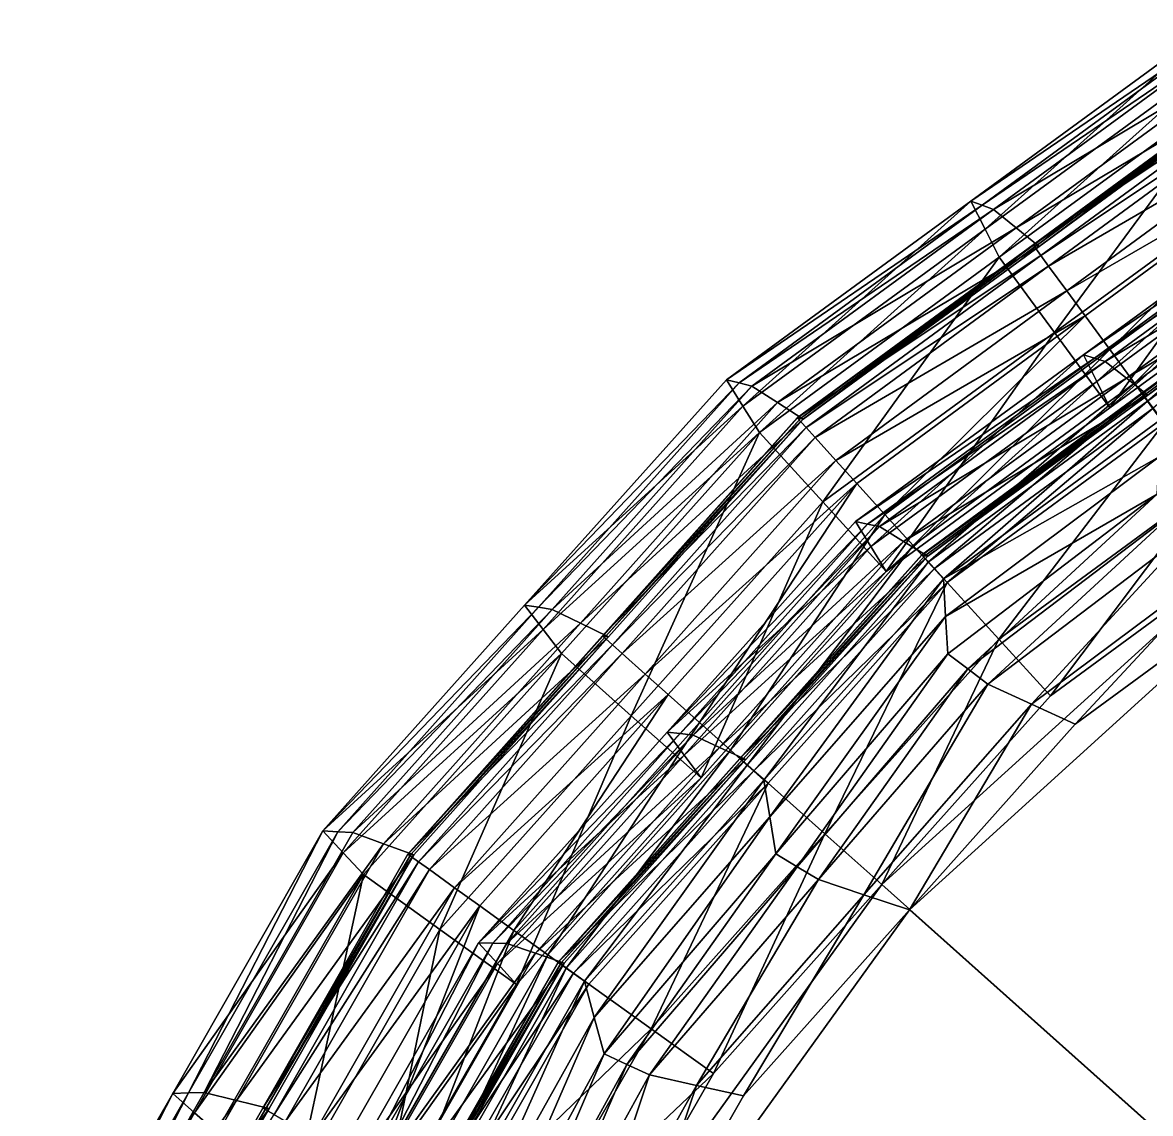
# Model space of a CAD drawing. Extents: x -0.89 to 1.27, y -1.13 to 1.5.
# Drawn here: x -0.8006 to -0.3799, y 0.4654 to 0.8721 of the extents above; entities that cross this region are included whole.
import ezdxf

# ---------------------------------------------------------------- set-up
doc = ezdxf.new("R2010")
doc.units = 0
doc.layers.add('NoName2', color=15, linetype='CONTINUOUS')

msp = doc.modelspace()

# ---------------------------------------------------------------- linework, layer by layer
at = {"layer": 'NoName2', "color": 0}
for points in [[(-0.446867, 0.805509, 3.486696), (-0.355677, 0.872085, 3.48674), (-0.441565, 0.795053, 3.514035)], [(-0.351931, 0.870205, 3.458741), (-0.355677, 0.872085, 3.48674), (-0.446867, 0.805509, 3.486696)], [(-0.355677, 0.872085, 3.48674), (-0.351234, 0.860978, 3.514082), (-0.441565, 0.795053, 3.514035)], [(-0.442622, 0.803969, 3.458699), (-0.351931, 0.870205, 3.458741), (-0.446867, 0.805509, 3.486696)], [(-0.348185, 0.868326, 3.430742), (-0.351931, 0.870205, 3.458741), (-0.442622, 0.803969, 3.458699)], [(-0.438376, 0.802429, 3.430703), (-0.348185, 0.868326, 3.430742), (-0.442622, 0.803969, 3.458699)], [(-0.340817, 0.860623, 3.402448), (-0.348185, 0.868326, 3.430742), (-0.438376, 0.802429, 3.430703)], [(-0.441565, 0.795053, 3.514035), (-0.351234, 0.860978, 3.514082), (-0.436262, 0.784597, 3.541375)], [(-0.429899, 0.795509, 3.402412), (-0.340817, 0.860623, 3.402448), (-0.438376, 0.802429, 3.430703)], [(-0.351234, 0.860978, 3.514082), (-0.346792, 0.849871, 3.541424), (-0.436262, 0.784597, 3.541375)], [(-0.333449, 0.85292, 3.374154), (-0.340817, 0.860623, 3.402448), (-0.429899, 0.795509, 3.402412)], [(-0.346792, 0.849871, 3.541424), (-0.415616, 0.756507, 3.541388), (-0.436262, 0.784597, 3.541375)], [(-0.421422, 0.788589, 3.374122), (-0.333449, 0.85292, 3.374154), (-0.429899, 0.795509, 3.402412)], [(-0.42367, 0.789221, 0.192387), (-0.335725, 0.85369, 0.192388), (-0.423668, 0.789217, 0.225028)], [(-0.33324, 0.849428, 0.159748), (-0.335725, 0.85369, 0.192388), (-0.42367, 0.789221, 0.192387)], [(-0.335725, 0.85369, 0.192388), (-0.335723, 0.853686, 0.225029), (-0.423668, 0.789217, 0.225028)], [(-0.423668, 0.789217, 0.225028), (-0.335723, 0.853686, 0.225029), (-0.423665, 0.789213, 0.257669)], [(-0.335721, 0.853682, 0.25767), (-0.335722, 0.853668, 1.554613), (-0.423666, 0.789199, 1.554612)], [(-0.423665, 0.789213, 0.257669), (-0.335721, 0.853682, 0.25767), (-0.423666, 0.789199, 1.554612)], [(-0.423666, 0.789199, 1.554612), (-0.335722, 0.853668, 1.554613), (-0.423534, 0.789099, 2.851522)], [(-0.335723, 0.853686, 0.225029), (-0.335721, 0.853682, 0.25767), (-0.423665, 0.789213, 0.257669)], [(-0.335722, 0.853668, 1.554613), (-0.335531, 0.853529, 2.851507), (-0.423534, 0.789099, 2.851522)], [(-0.423534, 0.789099, 2.851522), (-0.335531, 0.853529, 2.851507), (-0.422473, 0.788841, 3.11282)], [(-0.335531, 0.853529, 2.851507), (-0.334484, 0.85322, 3.112828), (-0.422473, 0.788841, 3.11282)], [(-0.422473, 0.788841, 3.11282), (-0.334484, 0.85322, 3.112828), (-0.421422, 0.788589, 3.374122)], [(-0.334484, 0.85322, 3.112828), (-0.333449, 0.85292, 3.374154), (-0.421422, 0.788589, 3.374122)], [(-0.329111, 0.819624, 3.541437), (-0.415616, 0.756507, 3.541388), (-0.346792, 0.849871, 3.541424)], [(-0.420769, 0.785263, 0.159747), (-0.33324, 0.849428, 0.159748), (-0.42367, 0.789221, 0.192387)], [(-0.330755, 0.845165, 0.127107), (-0.33324, 0.849428, 0.159748), (-0.420769, 0.785263, 0.159747)], [(-0.417867, 0.781305, 0.127106), (-0.330755, 0.845165, 0.127107), (-0.420769, 0.785263, 0.159747)], [(-0.324919, 0.835156, 0.094467), (-0.330755, 0.845165, 0.127107), (-0.417867, 0.781305, 0.127106)], [(-0.411055, 0.772013, 0.094466), (-0.324919, 0.835156, 0.094467), (-0.417867, 0.781305, 0.127106)], [(-0.319083, 0.825148, 0.061826), (-0.324919, 0.835156, 0.094467), (-0.411055, 0.772013, 0.094466)], [(-0.404243, 0.76272, 0.061826), (-0.319083, 0.825148, 0.061826), (-0.411055, 0.772013, 0.094466)], [(-0.319083, 0.825148, 0.061826), (-0.404243, 0.76272, 0.061826), (-0.395042, 0.75017, 0.045865)], [(-0.311202, 0.811631, 0.045866), (-0.319083, 0.825148, 0.061826), (-0.395042, 0.75017, 0.045865)], [(-0.329111, 0.819624, 3.541437), (-0.394972, 0.728418, 3.541401), (-0.415616, 0.756507, 3.541388)], [(-0.311431, 0.789378, 3.54145), (-0.394972, 0.728418, 3.541401), (-0.329111, 0.819624, 3.541437)], [(-0.316085, 0.808818, 3.458774), (-0.404781, 0.748205, 3.486727), (-0.319634, 0.810382, 3.486771)], [(-0.404781, 0.748205, 3.486727), (-0.399876, 0.738311, 3.514064), (-0.319634, 0.810382, 3.486771)], [(-0.400766, 0.746958, 3.458733), (-0.404781, 0.748205, 3.486727), (-0.316085, 0.808818, 3.458774)], [(-0.312537, 0.807254, 3.430778), (-0.400766, 0.746958, 3.458733), (-0.316085, 0.808818, 3.458774)], [(-0.319634, 0.810382, 3.486771), (-0.399876, 0.738311, 3.514064), (-0.315533, 0.79988, 3.51411)], [(-0.311202, 0.811631, 0.045866), (-0.395042, 0.75017, 0.045865), (-0.385842, 0.73762, 0.029905)], [(-0.303321, 0.798114, 0.029906), (-0.311202, 0.811631, 0.045866), (-0.385842, 0.73762, 0.029905)], [(-0.442622, 0.803969, 3.458699), (-0.446867, 0.805509, 3.486696), (-0.538041, 0.738922, 3.486648)], [(-0.538041, 0.738922, 3.486648), (-0.446867, 0.805509, 3.486696), (-0.531879, 0.729117, 3.513985)], [(-0.533297, 0.737722, 3.458654), (-0.442622, 0.803969, 3.458699), (-0.538041, 0.738922, 3.486648)], [(-0.438376, 0.802429, 3.430703), (-0.442622, 0.803969, 3.458699), (-0.533297, 0.737722, 3.458654)], [(-0.446867, 0.805509, 3.486696), (-0.441565, 0.795053, 3.514035), (-0.531879, 0.729117, 3.513985)], [(-0.396751, 0.745712, 3.430739), (-0.400766, 0.746958, 3.458733), (-0.312537, 0.807254, 3.430778)], [(-0.305608, 0.800279, 3.402485), (-0.396751, 0.745712, 3.430739), (-0.312537, 0.807254, 3.430778)], [(-0.528553, 0.736522, 3.43066), (-0.438376, 0.802429, 3.430703), (-0.533297, 0.737722, 3.458654)], [(-0.429899, 0.795509, 3.402412), (-0.438376, 0.802429, 3.430703), (-0.528553, 0.736522, 3.43066)], [(-0.399876, 0.738311, 3.514064), (-0.394972, 0.728418, 3.541401), (-0.315533, 0.79988, 3.51411)], [(-0.388786, 0.739469, 3.402451), (-0.396751, 0.745712, 3.430739), (-0.305608, 0.800279, 3.402485)], [(-0.315533, 0.79988, 3.51411), (-0.394972, 0.728418, 3.541401), (-0.311431, 0.789378, 3.54145)], [(-0.29868, 0.793306, 3.374193), (-0.388786, 0.739469, 3.402451), (-0.305608, 0.800279, 3.402485)], [(-0.518967, 0.730387, 3.402374), (-0.429899, 0.795509, 3.402412), (-0.528553, 0.736522, 3.43066)], [(-0.421422, 0.788589, 3.374122), (-0.429899, 0.795509, 3.402412), (-0.518967, 0.730387, 3.402374)], [(-0.303321, 0.798114, 0.029906), (-0.385842, 0.73762, 0.029905), (-0.380906, 0.730886, 0.029906)], [(-0.299093, 0.790861, 0.029906), (-0.303321, 0.798114, 0.029906), (-0.380906, 0.730886, 0.029906)], [(-0.531879, 0.729117, 3.513985), (-0.441565, 0.795053, 3.514035), (-0.525718, 0.719313, 3.541321)], [(-0.441565, 0.795053, 3.514035), (-0.436262, 0.784597, 3.541375), (-0.525718, 0.719313, 3.541321)], [(-0.380822, 0.733227, 3.374161), (-0.388786, 0.739469, 3.402451), (-0.29868, 0.793306, 3.374193)], [(-0.383079, 0.733774, 0.259482), (-0.38308, 0.733763, 1.554105), (-0.300955, 0.793966, 1.554106)], [(-0.300955, 0.793966, 1.554106), (-0.38308, 0.733763, 1.554105), (-0.30078, 0.793841, 2.848684)], [(-0.38308, 0.733763, 1.554105), (-0.382954, 0.733671, 2.848696), (-0.30078, 0.793841, 2.848684)], [(-0.300954, 0.793977, 0.259483), (-0.383079, 0.733774, 0.259482), (-0.300955, 0.793966, 1.554106)], [(-0.383078, 0.733838, 0.226729), (-0.383079, 0.733774, 0.259482), (-0.300954, 0.793977, 0.259483)], [(-0.300953, 0.794041, 0.22673), (-0.383078, 0.733838, 0.226729), (-0.300954, 0.793977, 0.259483)], [(-0.383076, 0.733903, 0.193975), (-0.383078, 0.733838, 0.226729), (-0.300953, 0.794041, 0.22673)], [(-0.300952, 0.794106, 0.193976), (-0.383076, 0.733903, 0.193975), (-0.300953, 0.794041, 0.22673)], [(-0.378913, 0.72829, 0.161222), (-0.383076, 0.733903, 0.193975), (-0.300952, 0.794106, 0.193976)], [(-0.30078, 0.793841, 2.848684), (-0.382954, 0.733671, 2.848696), (-0.299724, 0.793569, 3.111436)], [(-0.382954, 0.733671, 2.848696), (-0.381884, 0.733446, 3.111427), (-0.299724, 0.793569, 3.111436)], [(-0.381884, 0.733446, 3.111427), (-0.380822, 0.733227, 3.374161), (-0.299724, 0.793569, 3.111436)], [(-0.299724, 0.793569, 3.111436), (-0.380822, 0.733227, 3.374161), (-0.29868, 0.793306, 3.374193)], [(-0.509382, 0.724251, 3.374088), (-0.421422, 0.788589, 3.374122), (-0.518967, 0.730387, 3.402374)], [(-0.420769, 0.785263, 0.159747), (-0.42367, 0.789221, 0.192387), (-0.511615, 0.724751, 0.192387)], [(-0.511615, 0.724751, 0.192387), (-0.42367, 0.789221, 0.192387), (-0.511612, 0.724748, 0.225027)], [(-0.42367, 0.789221, 0.192387), (-0.423668, 0.789217, 0.225028), (-0.511612, 0.724748, 0.225027)], [(-0.511612, 0.724748, 0.225027), (-0.423668, 0.789217, 0.225028), (-0.51161, 0.724744, 0.257668)], [(-0.423668, 0.789217, 0.225028), (-0.423665, 0.789213, 0.257669), (-0.51161, 0.724744, 0.257668)], [(-0.423665, 0.789213, 0.257669), (-0.423666, 0.789199, 1.554612), (-0.51161, 0.72473, 1.554611)], [(-0.51161, 0.724744, 0.257668), (-0.423665, 0.789213, 0.257669), (-0.51161, 0.72473, 1.554611)], [(-0.51161, 0.72473, 1.554611), (-0.423666, 0.789199, 1.554612), (-0.51153, 0.724663, 2.851534)], [(-0.423666, 0.789199, 1.554612), (-0.423534, 0.789099, 2.851522), (-0.51153, 0.724663, 2.851534)], [(-0.51153, 0.724663, 2.851534), (-0.423534, 0.789099, 2.851522), (-0.510453, 0.724455, 3.11281)], [(-0.423534, 0.789099, 2.851522), (-0.422473, 0.788841, 3.11282), (-0.510453, 0.724455, 3.11281)], [(-0.510453, 0.724455, 3.11281), (-0.422473, 0.788841, 3.11282), (-0.509382, 0.724251, 3.374088)], [(-0.422473, 0.788841, 3.11282), (-0.421422, 0.788589, 3.374122), (-0.509382, 0.724251, 3.374088)], [(-0.299093, 0.790861, 0.029906), (-0.380906, 0.730886, 0.029906), (-0.37597, 0.724152, 0.029906)], [(-0.436262, 0.784597, 3.541375), (-0.502109, 0.693381, 3.541336), (-0.525718, 0.719313, 3.541321)], [(-0.508298, 0.721098, 0.159746), (-0.420769, 0.785263, 0.159747), (-0.511615, 0.724751, 0.192387)], [(-0.417867, 0.781305, 0.127106), (-0.420769, 0.785263, 0.159747), (-0.508298, 0.721098, 0.159746)], [(-0.415616, 0.756507, 3.541388), (-0.502109, 0.693381, 3.541336), (-0.436262, 0.784597, 3.541375)], [(-0.50498, 0.717445, 0.127106), (-0.417867, 0.781305, 0.127106), (-0.508298, 0.721098, 0.159746)], [(-0.411055, 0.772013, 0.094466), (-0.417867, 0.781305, 0.127106), (-0.50498, 0.717445, 0.127106)], [(-0.497191, 0.708869, 0.094465), (-0.411055, 0.772013, 0.094466), (-0.50498, 0.717445, 0.127106)], [(-0.404243, 0.76272, 0.061826), (-0.411055, 0.772013, 0.094466), (-0.497191, 0.708869, 0.094465)], [(-0.489402, 0.700292, 0.061825), (-0.404243, 0.76272, 0.061826), (-0.497191, 0.708869, 0.094465)], [(-0.404243, 0.76272, 0.061826), (-0.489402, 0.700292, 0.061825), (-0.478883, 0.688709, 0.045865)], [(-0.395042, 0.75017, 0.045865), (-0.404243, 0.76272, 0.061826), (-0.478883, 0.688709, 0.045865)], [(-0.415616, 0.756507, 3.541388), (-0.478503, 0.66745, 3.54135), (-0.502109, 0.693381, 3.541336)], [(-0.394972, 0.728418, 3.541401), (-0.478503, 0.66745, 3.54135), (-0.415616, 0.756507, 3.541388)], [(-0.395042, 0.75017, 0.045865), (-0.478883, 0.688709, 0.045865), (-0.468364, 0.677126, 0.029905)], [(-0.385842, 0.73762, 0.029905), (-0.395042, 0.75017, 0.045865), (-0.468364, 0.677126, 0.029905)], [(-0.489917, 0.686021, 3.486681), (-0.48421, 0.676736, 3.514015), (-0.404781, 0.748205, 3.486727)], [(-0.400766, 0.746958, 3.458733), (-0.489917, 0.686021, 3.486681), (-0.404781, 0.748205, 3.486727)], [(-0.485436, 0.685092, 3.458689), (-0.489917, 0.686021, 3.486681), (-0.400766, 0.746958, 3.458733)], [(-0.396751, 0.745712, 3.430739), (-0.485436, 0.685092, 3.458689), (-0.400766, 0.746958, 3.458733)], [(-0.480955, 0.684162, 3.430698), (-0.485436, 0.685092, 3.458689), (-0.396751, 0.745712, 3.430739)], [(-0.404781, 0.748205, 3.486727), (-0.48421, 0.676736, 3.514015), (-0.399876, 0.738311, 3.514064)], [(-0.388786, 0.739469, 3.402451), (-0.480955, 0.684162, 3.430698), (-0.396751, 0.745712, 3.430739)], [(-0.613298, 0.654849, 3.486605), (-0.538041, 0.738922, 3.486648), (-0.531879, 0.729117, 3.513985)], [(-0.613298, 0.654849, 3.486605), (-0.533297, 0.737722, 3.458654), (-0.538041, 0.738922, 3.486648)], [(-0.608142, 0.654078, 3.458615), (-0.533297, 0.737722, 3.458654), (-0.613298, 0.654849, 3.486605)], [(-0.608142, 0.654078, 3.458615), (-0.528553, 0.736522, 3.43066), (-0.533297, 0.737722, 3.458654)], [(-0.602987, 0.653308, 3.430625), (-0.528553, 0.736522, 3.43066), (-0.608142, 0.654078, 3.458615)], [(-0.602987, 0.653308, 3.430625), (-0.518967, 0.730387, 3.402374), (-0.528553, 0.736522, 3.43066)], [(-0.48421, 0.676736, 3.514015), (-0.478503, 0.66745, 3.54135), (-0.399876, 0.738311, 3.514064)], [(-0.471955, 0.678652, 3.402412), (-0.480955, 0.684162, 3.430698), (-0.388786, 0.739469, 3.402451)], [(-0.399876, 0.738311, 3.514064), (-0.478503, 0.66745, 3.54135), (-0.394972, 0.728418, 3.541401)], [(-0.380822, 0.733227, 3.374161), (-0.471955, 0.678652, 3.402412), (-0.388786, 0.739469, 3.402451)], [(-0.385842, 0.73762, 0.029905), (-0.468364, 0.677126, 0.029905), (-0.46272, 0.670911, 0.029905)], [(-0.380906, 0.730886, 0.029906), (-0.385842, 0.73762, 0.029905), (-0.46272, 0.670911, 0.029905)], [(-0.462956, 0.673143, 3.374127), (-0.471955, 0.678652, 3.402412), (-0.380822, 0.733227, 3.374161)], [(-0.383079, 0.733774, 0.259482), (-0.465204, 0.673571, 0.259482), (-0.38308, 0.733763, 1.554105)], [(-0.465203, 0.673635, 0.226728), (-0.465204, 0.673571, 0.259482), (-0.383079, 0.733774, 0.259482)], [(-0.465204, 0.673571, 0.259482), (-0.465204, 0.67356, 1.554104), (-0.38308, 0.733763, 1.554105)], [(-0.38308, 0.733763, 1.554105), (-0.465204, 0.67356, 1.554104), (-0.382954, 0.733671, 2.848696)], [(-0.465204, 0.67356, 1.554104), (-0.465124, 0.673496, 2.848706), (-0.382954, 0.733671, 2.848696)], [(-0.465201, 0.6737, 0.193975), (-0.465203, 0.673635, 0.226728), (-0.383078, 0.733838, 0.226729)], [(-0.383078, 0.733838, 0.226729), (-0.465203, 0.673635, 0.226728), (-0.383079, 0.733774, 0.259482)], [(-0.383076, 0.733903, 0.193975), (-0.465201, 0.6737, 0.193975), (-0.383078, 0.733838, 0.226729)], [(-0.460441, 0.668524, 0.161221), (-0.465201, 0.6737, 0.193975), (-0.383076, 0.733903, 0.193975)], [(-0.382954, 0.733671, 2.848696), (-0.465124, 0.673496, 2.848706), (-0.381884, 0.733446, 3.111427)], [(-0.465124, 0.673496, 2.848706), (-0.464037, 0.673317, 3.111416), (-0.381884, 0.733446, 3.111427)], [(-0.464037, 0.673317, 3.111416), (-0.462956, 0.673143, 3.374127), (-0.381884, 0.733446, 3.111427)], [(-0.381884, 0.733446, 3.111427), (-0.462956, 0.673143, 3.374127), (-0.380822, 0.733227, 3.374161)], [(-0.378913, 0.72829, 0.161222), (-0.460441, 0.668524, 0.161221), (-0.383076, 0.733903, 0.193975)], [(-0.606427, 0.645867, 3.513939), (-0.613298, 0.654849, 3.486605), (-0.531879, 0.729117, 3.513985)], [(-0.606427, 0.645867, 3.513939), (-0.531879, 0.729117, 3.513985), (-0.525718, 0.719313, 3.541321)], [(-0.592488, 0.648164, 3.402344), (-0.518967, 0.730387, 3.402374), (-0.602987, 0.653308, 3.430625)], [(-0.592488, 0.648164, 3.402344), (-0.509382, 0.724251, 3.374088), (-0.518967, 0.730387, 3.402374)], [(-0.380906, 0.730886, 0.029906), (-0.46272, 0.670911, 0.029905), (-0.457075, 0.664696, 0.029905)], [(-0.455682, 0.663349, 0.128468), (-0.460441, 0.668524, 0.161221), (-0.378913, 0.72829, 0.161222)], [(-0.37597, 0.724152, 0.029906), (-0.380906, 0.730886, 0.029906), (-0.457075, 0.664696, 0.029905)], [(-0.37475, 0.722677, 0.128468), (-0.455682, 0.663349, 0.128468), (-0.378913, 0.72829, 0.161222)], [(-0.581989, 0.643021, 3.374062), (-0.509382, 0.724251, 3.374088), (-0.592488, 0.648164, 3.402344)], [(-0.584234, 0.643405, 0.192386), (-0.511615, 0.724751, 0.192387), (-0.511612, 0.724748, 0.225027)], [(-0.584234, 0.643405, 0.192386), (-0.508298, 0.721098, 0.159746), (-0.511615, 0.724751, 0.192387)], [(-0.584231, 0.643402, 0.225027), (-0.584234, 0.643405, 0.192386), (-0.511612, 0.724748, 0.225027)], [(-0.584231, 0.643402, 0.225027), (-0.511612, 0.724748, 0.225027), (-0.51161, 0.724744, 0.257668)], [(-0.584228, 0.643399, 0.257667), (-0.584231, 0.643402, 0.225027), (-0.51161, 0.724744, 0.257668)], [(-0.584228, 0.643399, 0.257667), (-0.51161, 0.724744, 0.257668), (-0.51161, 0.72473, 1.554611)], [(-0.584228, 0.643385, 1.55461), (-0.584228, 0.643399, 0.257667), (-0.51161, 0.72473, 1.554611)], [(-0.584228, 0.643385, 1.55461), (-0.51161, 0.72473, 1.554611), (-0.51153, 0.724663, 2.851534)], [(-0.584185, 0.643342, 2.851543), (-0.584228, 0.643385, 1.55461), (-0.51153, 0.724663, 2.851534)], [(-0.584185, 0.643342, 2.851543), (-0.51153, 0.724663, 2.851534), (-0.510453, 0.724455, 3.11281)], [(-0.583086, 0.643181, 3.112802), (-0.584185, 0.643342, 2.851543), (-0.510453, 0.724455, 3.11281)], [(-0.583086, 0.643181, 3.112802), (-0.510453, 0.724455, 3.11281), (-0.509382, 0.724251, 3.374088)], [(-0.581989, 0.643021, 3.374062), (-0.583086, 0.643181, 3.112802), (-0.509382, 0.724251, 3.374088)], [(-0.37597, 0.724152, 0.029906), (-0.457075, 0.664696, 0.029905), (-0.37664, 0.71023, 0.029148)], [(-0.580573, 0.640137, 0.159746), (-0.508298, 0.721098, 0.159746), (-0.584234, 0.643405, 0.192386)], [(-0.580573, 0.640137, 0.159746), (-0.50498, 0.717445, 0.127106), (-0.508298, 0.721098, 0.159746)], [(-0.37475, 0.722677, 0.128468), (-0.436445, 0.642234, 0.095715), (-0.455682, 0.663349, 0.128468)], [(-0.357926, 0.699794, 0.095715), (-0.436445, 0.642234, 0.095715), (-0.37475, 0.722677, 0.128468)], [(-0.599557, 0.636886, 3.541273), (-0.606427, 0.645867, 3.513939), (-0.525718, 0.719313, 3.541321)], [(-0.525718, 0.719313, 3.541321), (-0.573506, 0.613682, 3.541288), (-0.599557, 0.636886, 3.541273)], [(-0.576912, 0.636869, 0.127105), (-0.50498, 0.717445, 0.127106), (-0.580573, 0.640137, 0.159746)], [(-0.576912, 0.636869, 0.127105), (-0.497191, 0.708869, 0.094465), (-0.50498, 0.717445, 0.127106)], [(-0.502109, 0.693381, 3.541336), (-0.573506, 0.613682, 3.541288), (-0.525718, 0.719313, 3.541321)], [(-0.568316, 0.629195, 0.094465), (-0.497191, 0.708869, 0.094465), (-0.576912, 0.636869, 0.127105)], [(-0.568316, 0.629195, 0.094465), (-0.489402, 0.700292, 0.061825), (-0.497191, 0.708869, 0.094465)], [(-0.37664, 0.71023, 0.029148), (-0.457075, 0.664696, 0.029905), (-0.456279, 0.6507, 0.029661)], [(-0.37664, 0.71023, 0.029148), (-0.456279, 0.6507, 0.029661), (-0.377311, 0.696307, 0.028391)], [(-0.559721, 0.621522, 0.061824), (-0.489402, 0.700292, 0.061825), (-0.568316, 0.629195, 0.094465)], [(-0.489402, 0.700292, 0.061825), (-0.559721, 0.621522, 0.061824), (-0.548113, 0.61116, 0.045864)], [(-0.478883, 0.688709, 0.045865), (-0.489402, 0.700292, 0.061825), (-0.548113, 0.61116, 0.045864)], [(-0.357926, 0.699794, 0.095715), (-0.417209, 0.621118, 0.062962), (-0.436445, 0.642234, 0.095715)], [(-0.341101, 0.67691, 0.062962), (-0.417209, 0.621118, 0.062962), (-0.357926, 0.699794, 0.095715)], [(-0.377311, 0.696307, 0.028391), (-0.456279, 0.6507, 0.029661), (-0.455483, 0.636704, 0.029418)], [(-0.377311, 0.696307, 0.028391), (-0.455483, 0.636704, 0.029418), (-0.448034, 0.631093, 0.025661)], [(-0.370524, 0.68998, 0.024729), (-0.377311, 0.696307, 0.028391), (-0.448034, 0.631093, 0.025661)], [(-0.502109, 0.693381, 3.541336), (-0.547457, 0.590477, 3.541305), (-0.573506, 0.613682, 3.541288)], [(-0.478503, 0.66745, 3.54135), (-0.547457, 0.590477, 3.541305), (-0.502109, 0.693381, 3.541336)], [(-0.560195, 0.607512, 3.486641), (-0.489917, 0.686021, 3.486681), (-0.485436, 0.685092, 3.458689)], [(-0.560195, 0.607512, 3.486641), (-0.48421, 0.676736, 3.514015), (-0.489917, 0.686021, 3.486681)], [(-0.478883, 0.688709, 0.045865), (-0.548113, 0.61116, 0.045864), (-0.536504, 0.600797, 0.029904)], [(-0.468364, 0.677126, 0.029905), (-0.478883, 0.688709, 0.045865), (-0.536504, 0.600797, 0.029904)], [(-0.370524, 0.68998, 0.024729), (-0.448034, 0.631093, 0.025661), (-0.440584, 0.625482, 0.021904)], [(-0.363738, 0.683654, 0.021067), (-0.370524, 0.68998, 0.024729), (-0.440584, 0.625482, 0.021904)], [(-0.555331, 0.606983, 3.458653), (-0.560195, 0.607512, 3.486641), (-0.485436, 0.685092, 3.458689)], [(-0.555331, 0.606983, 3.458653), (-0.485436, 0.685092, 3.458689), (-0.480955, 0.684162, 3.430698)], [(-0.550466, 0.606455, 3.430665), (-0.555331, 0.606983, 3.458653), (-0.480955, 0.684162, 3.430698)], [(-0.550466, 0.606455, 3.430665), (-0.480955, 0.684162, 3.430698), (-0.471955, 0.678652, 3.402412)], [(-0.363738, 0.683654, 0.021067), (-0.440584, 0.625482, 0.021904), (-0.424252, 0.618021, 0.011436)], [(-0.348359, 0.674576, 0.011018), (-0.363738, 0.683654, 0.021067), (-0.424252, 0.618021, 0.011436)], [(-0.540613, 0.601871, 3.402384), (-0.550466, 0.606455, 3.430665), (-0.471955, 0.678652, 3.402412)], [(-0.540613, 0.601871, 3.402384), (-0.471955, 0.678652, 3.402412), (-0.462956, 0.673143, 3.374127)], [(-0.553826, 0.598994, 3.513973), (-0.48421, 0.676736, 3.514015), (-0.560195, 0.607512, 3.486641)], [(-0.553826, 0.598994, 3.513973), (-0.478503, 0.66745, 3.54135), (-0.48421, 0.676736, 3.514015)], [(-0.468364, 0.677126, 0.029905), (-0.536504, 0.600797, 0.029904), (-0.530276, 0.595236, 0.029904)], [(-0.533017, 0.597608, 0.259481), (-0.465204, 0.67356, 1.554104), (-0.465204, 0.673571, 0.259482)], [(-0.533017, 0.597608, 0.259481), (-0.465204, 0.673571, 0.259482), (-0.533016, 0.597673, 0.226728)], [(-0.533017, 0.597597, 1.554103), (-0.465204, 0.67356, 1.554104), (-0.533017, 0.597608, 0.259481)], [(-0.533017, 0.597597, 1.554103), (-0.465124, 0.673496, 2.848706), (-0.465204, 0.67356, 1.554104)], [(-0.532971, 0.597557, 2.848715), (-0.465124, 0.673496, 2.848706), (-0.533017, 0.597597, 1.554103)], [(-0.533016, 0.597673, 0.226728), (-0.465204, 0.673571, 0.259482), (-0.465203, 0.673635, 0.226728)], [(-0.533016, 0.597673, 0.226728), (-0.465203, 0.673635, 0.226728), (-0.533014, 0.597737, 0.193974)], [(-0.533014, 0.597737, 0.193974), (-0.465203, 0.673635, 0.226728), (-0.465201, 0.6737, 0.193975)], [(-0.533014, 0.597737, 0.193974), (-0.465201, 0.6737, 0.193975), (-0.460441, 0.668524, 0.161221)], [(-0.532971, 0.597557, 2.848715), (-0.464037, 0.673317, 3.111416), (-0.465124, 0.673496, 2.848706)], [(-0.531864, 0.597421, 3.111408), (-0.464037, 0.673317, 3.111416), (-0.532971, 0.597557, 2.848715)], [(-0.531864, 0.597421, 3.111408), (-0.462956, 0.673143, 3.374127), (-0.464037, 0.673317, 3.111416)], [(-0.46272, 0.670911, 0.029905), (-0.468364, 0.677126, 0.029905), (-0.530276, 0.595236, 0.029904)], [(-0.341101, 0.67691, 0.062962), (-0.480053, 0.550722, 0.062961), (-0.417209, 0.621118, 0.062962)], [(0.189727, -0.047198, 0.062977), (-0.480053, 0.550722, 0.062961), (-0.341101, 0.67691, 0.062962)], [(-0.348359, 0.674576, 0.011018), (-0.424252, 0.618021, 0.011436), (-0.407921, 0.610561, 0.000968)], [(-0.332979, 0.665499, 0.000969), (-0.348359, 0.674576, 0.011018), (-0.407921, 0.610561, 0.000968)], [(-0.53076, 0.597287, 3.374102), (-0.540613, 0.601871, 3.402384), (-0.462956, 0.673143, 3.374127)], [(-0.53076, 0.597287, 3.374102), (-0.462956, 0.673143, 3.374127), (-0.531864, 0.597421, 3.111408)], [(-0.46272, 0.670911, 0.029905), (-0.530276, 0.595236, 0.029904), (-0.524047, 0.589676, 0.029904)], [(-0.457075, 0.664696, 0.029905), (-0.46272, 0.670911, 0.029905), (-0.524047, 0.589676, 0.029904)], [(-0.547457, 0.590477, 3.541305), (-0.478503, 0.66745, 3.54135), (-0.553826, 0.598994, 3.513973)], [(-0.527762, 0.593114, 0.161221), (-0.533014, 0.597737, 0.193974), (-0.460441, 0.668524, 0.161221)], [(-0.527762, 0.593114, 0.161221), (-0.460441, 0.668524, 0.161221), (-0.455682, 0.663349, 0.128468)], [(-0.332979, 0.665499, 0.000969), (-0.407921, 0.610561, 0.000968), (-0.469803, 0.541242, 0.000968)], [(0.189721, -0.047525, 0.000983), (-0.332979, 0.665499, 0.000969), (-0.469803, 0.541242, 0.000968)], [(-0.522509, 0.588491, 0.128467), (-0.527762, 0.593114, 0.161221), (-0.455682, 0.663349, 0.128468)], [(-0.457075, 0.664696, 0.029905), (-0.524047, 0.589676, 0.029904), (-0.521802, 0.575913, 0.03008)], [(-0.455682, 0.663349, 0.128468), (-0.501281, 0.569606, 0.095714), (-0.522509, 0.588491, 0.128467)], [(-0.456279, 0.6507, 0.029661), (-0.457075, 0.664696, 0.029905), (-0.521802, 0.575913, 0.03008)], [(-0.436445, 0.642234, 0.095715), (-0.501281, 0.569606, 0.095714), (-0.455682, 0.663349, 0.128468)], [(-0.68853, 0.57076, 3.486557), (-0.608142, 0.654078, 3.458615), (-0.613298, 0.654849, 3.486605)], [(-0.68853, 0.57076, 3.486557), (-0.613298, 0.654849, 3.486605), (-0.606427, 0.645867, 3.513939)], [(-0.682964, 0.57042, 3.458571), (-0.608142, 0.654078, 3.458615), (-0.68853, 0.57076, 3.486557)], [(-0.682964, 0.57042, 3.458571), (-0.602987, 0.653308, 3.430625), (-0.608142, 0.654078, 3.458615)], [(-0.677399, 0.570079, 3.430584), (-0.602987, 0.653308, 3.430625), (-0.682964, 0.57042, 3.458571)], [(-0.677399, 0.570079, 3.430584), (-0.592488, 0.648164, 3.402344), (-0.602987, 0.653308, 3.430625)], [(-0.665987, 0.565928, 3.402307), (-0.592488, 0.648164, 3.402344), (-0.677399, 0.570079, 3.430584)], [(-0.665987, 0.565928, 3.402307), (-0.581989, 0.643021, 3.374062), (-0.592488, 0.648164, 3.402344)], [(-0.456279, 0.6507, 0.029661), (-0.521802, 0.575913, 0.03008), (-0.519556, 0.56215, 0.030255)], [(-0.455483, 0.636704, 0.029418), (-0.456279, 0.6507, 0.029661), (-0.519556, 0.56215, 0.030255)], [(-0.680952, 0.562602, 3.513888), (-0.68853, 0.57076, 3.486557), (-0.606427, 0.645867, 3.513939)], [(-0.680952, 0.562602, 3.513888), (-0.606427, 0.645867, 3.513939), (-0.599557, 0.636886, 3.541273)], [(-0.654575, 0.561777, 3.37403), (-0.581989, 0.643021, 3.374062), (-0.665987, 0.565928, 3.402307)], [(-0.656853, 0.562059, 0.192386), (-0.580573, 0.640137, 0.159746), (-0.584234, 0.643405, 0.192386)], [(-0.656853, 0.562059, 0.192386), (-0.584234, 0.643405, 0.192386), (-0.584231, 0.643402, 0.225027)], [(-0.656849, 0.562056, 0.225026), (-0.656853, 0.562059, 0.192386), (-0.584231, 0.643402, 0.225027)], [(-0.652848, 0.559176, 0.159745), (-0.580573, 0.640137, 0.159746), (-0.656853, 0.562059, 0.192386)], [(-0.656849, 0.562056, 0.225026), (-0.584231, 0.643402, 0.225027), (-0.584228, 0.643399, 0.257667)], [(-0.656846, 0.562054, 0.257667), (-0.656849, 0.562056, 0.225026), (-0.584228, 0.643399, 0.257667)], [(-0.656846, 0.562054, 0.257667), (-0.584228, 0.643399, 0.257667), (-0.584228, 0.643385, 1.55461)], [(-0.656846, 0.562039, 1.55461), (-0.584228, 0.643385, 1.55461), (-0.584185, 0.643342, 2.851543)], [(-0.656846, 0.562039, 1.55461), (-0.656846, 0.562054, 0.257667), (-0.584228, 0.643385, 1.55461)], [(-0.656828, 0.562013, 2.851548), (-0.656846, 0.562039, 1.55461), (-0.584185, 0.643342, 2.851543)], [(-0.656828, 0.562013, 2.851548), (-0.584185, 0.643342, 2.851543), (-0.583086, 0.643181, 3.112802)], [(-0.655701, 0.561895, 3.112789), (-0.656828, 0.562013, 2.851548), (-0.583086, 0.643181, 3.112802)], [(-0.655701, 0.561895, 3.112789), (-0.583086, 0.643181, 3.112802), (-0.581989, 0.643021, 3.374062)], [(-0.654575, 0.561777, 3.37403), (-0.655701, 0.561895, 3.112789), (-0.581989, 0.643021, 3.374062)], [(-0.652848, 0.559176, 0.159745), (-0.576912, 0.636869, 0.127105), (-0.580573, 0.640137, 0.159746)], [(-0.436445, 0.642234, 0.095715), (-0.480053, 0.550722, 0.062961), (-0.501281, 0.569606, 0.095714)], [(-0.417209, 0.621118, 0.062962), (-0.480053, 0.550722, 0.062961), (-0.436445, 0.642234, 0.095715)], [(-0.673373, 0.554445, 3.541219), (-0.680952, 0.562602, 3.513888), (-0.599557, 0.636886, 3.541273)], [(-0.599557, 0.636886, 3.541273), (-0.644882, 0.533968, 3.541236), (-0.673373, 0.554445, 3.541219)], [(-0.648844, 0.556293, 0.127105), (-0.576912, 0.636869, 0.127105), (-0.652848, 0.559176, 0.159745)], [(-0.648844, 0.556293, 0.127105), (-0.568316, 0.629195, 0.094465), (-0.576912, 0.636869, 0.127105)], [(-0.573506, 0.613682, 3.541288), (-0.644882, 0.533968, 3.541236), (-0.599557, 0.636886, 3.541273)], [(-0.455483, 0.636704, 0.029418), (-0.519556, 0.56215, 0.030255), (-0.511606, 0.557376, 0.026443)], [(-0.448034, 0.631093, 0.025661), (-0.455483, 0.636704, 0.029418), (-0.511606, 0.557376, 0.026443)], [(-0.448034, 0.631093, 0.025661), (-0.511606, 0.557376, 0.026443), (-0.503656, 0.552602, 0.02263)], [(-0.440584, 0.625482, 0.021904), (-0.448034, 0.631093, 0.025661), (-0.503656, 0.552602, 0.02263)], [(-0.639442, 0.549523, 0.094464), (-0.568316, 0.629195, 0.094465), (-0.648844, 0.556293, 0.127105)], [(-0.639442, 0.549523, 0.094464), (-0.559721, 0.621522, 0.061824), (-0.568316, 0.629195, 0.094465)], [(-0.440584, 0.625482, 0.021904), (-0.503656, 0.552602, 0.02263), (-0.486729, 0.546922, 0.011799)], [(-0.424252, 0.618021, 0.011436), (-0.440584, 0.625482, 0.021904), (-0.486729, 0.546922, 0.011799)], [(-0.63004, 0.542753, 0.061824), (-0.559721, 0.621522, 0.061824), (-0.639442, 0.549523, 0.094464)], [(-0.559721, 0.621522, 0.061824), (-0.63004, 0.542753, 0.061824), (-0.617342, 0.53361, 0.045864)], [(-0.548113, 0.61116, 0.045864), (-0.559721, 0.621522, 0.061824), (-0.617342, 0.53361, 0.045864)], [(-0.424252, 0.618021, 0.011436), (-0.486729, 0.546922, 0.011799), (-0.469803, 0.541242, 0.000968)], [(-0.407921, 0.610561, 0.000968), (-0.424252, 0.618021, 0.011436), (-0.469803, 0.541242, 0.000968)], [(-0.573506, 0.613682, 3.541288), (-0.616392, 0.513492, 3.541255), (-0.644882, 0.533968, 3.541236)], [(-0.548113, 0.61116, 0.045864), (-0.617342, 0.53361, 0.045864), (-0.604645, 0.524467, 0.029904)], [(-0.547457, 0.590477, 3.541305), (-0.616392, 0.513492, 3.541255), (-0.573506, 0.613682, 3.541288)], [(-0.536504, 0.600797, 0.029904), (-0.548113, 0.61116, 0.045864), (-0.604645, 0.524467, 0.029904)], [(-0.630454, 0.528989, 3.486597), (-0.553826, 0.598994, 3.513973), (-0.560195, 0.607512, 3.486641)], [(-0.630454, 0.528989, 3.486597), (-0.560195, 0.607512, 3.486641), (-0.555331, 0.606983, 3.458653)], [(-0.625206, 0.528862, 3.458612), (-0.630454, 0.528989, 3.486597), (-0.555331, 0.606983, 3.458653)], [(-0.625206, 0.528862, 3.458612), (-0.555331, 0.606983, 3.458653), (-0.550466, 0.606455, 3.430665)], [(-0.619957, 0.528735, 3.430627), (-0.625206, 0.528862, 3.458612), (-0.550466, 0.606455, 3.430665)], [(-0.619957, 0.528735, 3.430627), (-0.550466, 0.606455, 3.430665), (-0.540613, 0.601871, 3.402384)], [(-0.609252, 0.525078, 3.402351), (-0.619957, 0.528735, 3.430627), (-0.540613, 0.601871, 3.402384)], [(-0.609252, 0.525078, 3.402351), (-0.540613, 0.601871, 3.402384), (-0.53076, 0.597287, 3.374102)], [(-0.623423, 0.521241, 3.513926), (-0.553826, 0.598994, 3.513973), (-0.630454, 0.528989, 3.486597)], [(-0.623423, 0.521241, 3.513926), (-0.547457, 0.590477, 3.541305), (-0.553826, 0.598994, 3.513973)], [(-0.536504, 0.600797, 0.029904), (-0.604645, 0.524467, 0.029904), (-0.597832, 0.519562, 0.029904)], [(-0.60083, 0.521646, 0.259481), (-0.533017, 0.597597, 1.554103), (-0.533017, 0.597608, 0.259481)], [(-0.60083, 0.521646, 0.259481), (-0.533017, 0.597608, 0.259481), (-0.600829, 0.52171, 0.226727)], [(-0.60083, 0.521635, 1.554103), (-0.533017, 0.597597, 1.554103), (-0.60083, 0.521646, 0.259481)], [(-0.60083, 0.521635, 1.554103), (-0.532971, 0.597557, 2.848715), (-0.533017, 0.597597, 1.554103)], [(-0.600808, 0.52161, 2.84872), (-0.532971, 0.597557, 2.848715), (-0.60083, 0.521635, 1.554103)], [(-0.600829, 0.52171, 0.226727), (-0.533016, 0.597673, 0.226728), (-0.600827, 0.521774, 0.193974)], [(-0.600829, 0.52171, 0.226727), (-0.533017, 0.597608, 0.259481), (-0.533016, 0.597673, 0.226728)], [(-0.600827, 0.521774, 0.193974), (-0.533016, 0.597673, 0.226728), (-0.533014, 0.597737, 0.193974)], [(-0.600827, 0.521774, 0.193974), (-0.533014, 0.597737, 0.193974), (-0.527762, 0.593114, 0.161221)], [(-0.600808, 0.52161, 2.84872), (-0.531864, 0.597421, 3.111408), (-0.532971, 0.597557, 2.848715)], [(-0.530276, 0.595236, 0.029904), (-0.536504, 0.600797, 0.029904), (-0.597832, 0.519562, 0.029904)], [(-0.598547, 0.521421, 3.374074), (-0.609252, 0.525078, 3.402351), (-0.53076, 0.597287, 3.374102)], [(-0.599677, 0.521515, 3.111397), (-0.531864, 0.597421, 3.111408), (-0.600808, 0.52161, 2.84872)], [(-0.599677, 0.521515, 3.111397), (-0.53076, 0.597287, 3.374102), (-0.531864, 0.597421, 3.111408)], [(-0.598547, 0.521421, 3.374074), (-0.53076, 0.597287, 3.374102), (-0.599677, 0.521515, 3.111397)], [(-0.530276, 0.595236, 0.029904), (-0.597832, 0.519562, 0.029904), (-0.591019, 0.514656, 0.029904)], [(-0.524047, 0.589676, 0.029904), (-0.530276, 0.595236, 0.029904), (-0.591019, 0.514656, 0.029904)], [(-0.616392, 0.513492, 3.541255), (-0.547457, 0.590477, 3.541305), (-0.623423, 0.521241, 3.513926)], [(-0.595082, 0.517703, 0.16122), (-0.600827, 0.521774, 0.193974), (-0.527762, 0.593114, 0.161221)], [(-0.595082, 0.517703, 0.16122), (-0.527762, 0.593114, 0.161221), (-0.522509, 0.588491, 0.128467)], [(-0.524047, 0.589676, 0.029904), (-0.591019, 0.514656, 0.029904), (-0.587324, 0.501126, 0.030498)], [(-0.521802, 0.575913, 0.03008), (-0.524047, 0.589676, 0.029904), (-0.587324, 0.501126, 0.030498)], [(-0.589337, 0.513632, 0.128467), (-0.595082, 0.517703, 0.16122), (-0.522509, 0.588491, 0.128467)], [(-0.522509, 0.588491, 0.128467), (-0.566117, 0.496978, 0.095714), (-0.589337, 0.513632, 0.128467)], [(-0.501281, 0.569606, 0.095714), (-0.566117, 0.496978, 0.095714), (-0.522509, 0.588491, 0.128467)], [(-0.521802, 0.575913, 0.03008), (-0.587324, 0.501126, 0.030498), (-0.583629, 0.487595, 0.031092)], [(-0.519556, 0.56215, 0.030255), (-0.521802, 0.575913, 0.03008), (-0.583629, 0.487595, 0.031092)], [(-0.744565, 0.472865, 3.486517), (-0.68853, 0.57076, 3.486557), (-0.680952, 0.562602, 3.513888)], [(-0.744565, 0.472865, 3.486517), (-0.738694, 0.473025, 3.458535), (-0.68853, 0.57076, 3.486557)], [(-0.738694, 0.473025, 3.458535), (-0.682964, 0.57042, 3.458571), (-0.68853, 0.57076, 3.486557)], [(-0.738694, 0.473025, 3.458535), (-0.732823, 0.473186, 3.430553), (-0.682964, 0.57042, 3.458571)], [(-0.732823, 0.473186, 3.430553), (-0.677399, 0.570079, 3.430584), (-0.682964, 0.57042, 3.458571)], [(-0.732823, 0.473186, 3.430553), (-0.665987, 0.565928, 3.402307), (-0.677399, 0.570079, 3.430584)], [(-0.501281, 0.569606, 0.095714), (-0.542897, 0.480325, 0.062961), (-0.566117, 0.496978, 0.095714)], [(-0.480053, 0.550722, 0.062961), (-0.542897, 0.480325, 0.062961), (-0.501281, 0.569606, 0.095714)], [(-0.720732, 0.47019, 3.402281), (-0.665987, 0.565928, 3.402307), (-0.732823, 0.473186, 3.430553)], [(-0.720732, 0.47019, 3.402281), (-0.654575, 0.561777, 3.37403), (-0.665987, 0.565928, 3.402307)], [(-0.73646, 0.465666, 3.513844), (-0.744565, 0.472865, 3.486517), (-0.680952, 0.562602, 3.513888)], [(-0.73646, 0.465666, 3.513844), (-0.680952, 0.562602, 3.513888), (-0.673373, 0.554445, 3.541219)], [(-0.708642, 0.467195, 3.374009), (-0.654575, 0.561777, 3.37403), (-0.720732, 0.47019, 3.402281)], [(-0.710972, 0.467393, 0.192386), (-0.656853, 0.562059, 0.192386), (-0.656849, 0.562056, 0.225026)], [(-0.710972, 0.467393, 0.192386), (-0.652848, 0.559176, 0.159745), (-0.656853, 0.562059, 0.192386)], [(-0.710968, 0.46739, 0.225026), (-0.710972, 0.467393, 0.192386), (-0.656849, 0.562056, 0.225026)], [(-0.710968, 0.46739, 0.225026), (-0.656849, 0.562056, 0.225026), (-0.656846, 0.562054, 0.257667)], [(-0.710964, 0.467388, 0.257667), (-0.710968, 0.46739, 0.225026), (-0.656846, 0.562054, 0.257667)], [(-0.710965, 0.467374, 1.55461), (-0.710964, 0.467388, 0.257667), (-0.656846, 0.562039, 1.55461)], [(-0.710965, 0.467374, 1.55461), (-0.656846, 0.562039, 1.55461), (-0.656828, 0.562013, 2.851548)], [(-0.710959, 0.467355, 2.851551), (-0.710965, 0.467374, 1.55461), (-0.656828, 0.562013, 2.851548)], [(-0.710964, 0.467388, 0.257667), (-0.656846, 0.562054, 0.257667), (-0.656846, 0.562039, 1.55461)], [(-0.710959, 0.467355, 2.851551), (-0.656828, 0.562013, 2.851548), (-0.655701, 0.561895, 3.112789)], [(-0.7098, 0.467275, 3.11278), (-0.710959, 0.467355, 2.851551), (-0.655701, 0.561895, 3.112789)], [(-0.7098, 0.467275, 3.11278), (-0.655701, 0.561895, 3.112789), (-0.654575, 0.561777, 3.37403)], [(-0.708642, 0.467195, 3.374009), (-0.7098, 0.467275, 3.11278), (-0.654575, 0.561777, 3.37403)], [(-0.519556, 0.56215, 0.030255), (-0.583629, 0.487595, 0.031092), (-0.575178, 0.483659, 0.027224)], [(-0.511606, 0.557376, 0.026443), (-0.519556, 0.56215, 0.030255), (-0.575178, 0.483659, 0.027224)], [(-0.706711, 0.464957, 0.159745), (-0.652848, 0.559176, 0.159745), (-0.710972, 0.467393, 0.192386)], [(-0.706711, 0.464957, 0.159745), (-0.648844, 0.556293, 0.127105), (-0.652848, 0.559176, 0.159745)], [(-0.702451, 0.462521, 0.127105), (-0.648844, 0.556293, 0.127105), (-0.706711, 0.464957, 0.159745)], [(-0.702451, 0.462521, 0.127105), (-0.639442, 0.549523, 0.094464), (-0.648844, 0.556293, 0.127105)], [(-0.511606, 0.557376, 0.026443), (-0.575178, 0.483659, 0.027224), (-0.566727, 0.479723, 0.023356)], [(-0.503656, 0.552602, 0.02263), (-0.511606, 0.557376, 0.026443), (-0.566727, 0.479723, 0.023356)], [(-0.728354, 0.458467, 3.541172), (-0.73646, 0.465666, 3.513844), (-0.673373, 0.554445, 3.541219)], [(-0.673373, 0.554445, 3.541219), (-0.698045, 0.441168, 3.541192), (-0.728354, 0.458467, 3.541172)], [(-0.644882, 0.533968, 3.541236), (-0.698045, 0.441168, 3.541192), (-0.673373, 0.554445, 3.541219)], [(-0.503656, 0.552602, 0.02263), (-0.566727, 0.479723, 0.023356), (-0.549206, 0.475823, 0.012162)], [(-0.486729, 0.546922, 0.011799), (-0.503656, 0.552602, 0.02263), (-0.549206, 0.475823, 0.012162)], [(-0.692448, 0.456803, 0.094464), (-0.639442, 0.549523, 0.094464), (-0.702451, 0.462521, 0.127105)], [(-0.692448, 0.456803, 0.094464), (-0.63004, 0.542753, 0.061824), (-0.639442, 0.549523, 0.094464)], [(-0.480053, 0.550722, 0.062961), (-0.589732, 0.3984, 0.062961), (-0.542897, 0.480325, 0.062961)], [(0.189727, -0.047198, 0.062977), (-0.589732, 0.3984, 0.062961), (-0.480053, 0.550722, 0.062961)], [(-0.682445, 0.451085, 0.061824), (-0.63004, 0.542753, 0.061824), (-0.692448, 0.456803, 0.094464)], [(-0.63004, 0.542753, 0.061824), (-0.682445, 0.451085, 0.061824), (-0.668936, 0.443362, 0.045864)], [(-0.617342, 0.53361, 0.045864), (-0.63004, 0.542753, 0.061824), (-0.668936, 0.443362, 0.045864)], [(-0.486729, 0.546922, 0.011799), (-0.549206, 0.475823, 0.012162), (-0.531685, 0.471923, 0.000967)], [(-0.469803, 0.541242, 0.000968), (-0.486729, 0.546922, 0.011799), (-0.531685, 0.471923, 0.000967)], [(-0.469803, 0.541242, 0.000968), (-0.531685, 0.471923, 0.000967), (-0.577802, 0.391253, 0.000967)], [(0.189721, -0.047525, 0.000983), (-0.469803, 0.541242, 0.000968), (-0.577802, 0.391253, 0.000967)], [(-0.644882, 0.533968, 3.541236), (-0.667738, 0.423869, 3.541213), (-0.698045, 0.441168, 3.541192)], [(-0.617342, 0.53361, 0.045864), (-0.668936, 0.443362, 0.045864), (-0.655426, 0.435639, 0.029904)], [(-0.616392, 0.513492, 3.541255), (-0.667738, 0.423869, 3.541213), (-0.644882, 0.533968, 3.541236)], [(-0.604645, 0.524467, 0.029904), (-0.617342, 0.53361, 0.045864), (-0.655426, 0.435639, 0.029904)], [(-0.682784, 0.437575, 3.486561), (-0.630454, 0.528989, 3.486597), (-0.67725, 0.437916, 3.45858)], [(-0.682784, 0.437575, 3.486561), (-0.623423, 0.521241, 3.513926), (-0.630454, 0.528989, 3.486597)], [(-0.67725, 0.437916, 3.45858), (-0.630454, 0.528989, 3.486597), (-0.625206, 0.528862, 3.458612)], [(-0.67725, 0.437916, 3.45858), (-0.625206, 0.528862, 3.458612), (-0.671716, 0.438256, 3.430599)], [(-0.671716, 0.438256, 3.430599), (-0.625206, 0.528862, 3.458612), (-0.619957, 0.528735, 3.430627)], [(-0.671716, 0.438256, 3.430599), (-0.619957, 0.528735, 3.430627), (-0.609252, 0.525078, 3.402351)], [(-0.660376, 0.435678, 3.402327), (-0.671716, 0.438256, 3.430599), (-0.609252, 0.525078, 3.402351)], [(-0.660376, 0.435678, 3.402327), (-0.609252, 0.525078, 3.402351), (-0.598547, 0.521421, 3.374074)], [(-0.604645, 0.524467, 0.029904), (-0.655426, 0.435639, 0.029904), (-0.648178, 0.431495, 0.029904)], [(-0.651366, 0.433308, 0.226727), (-0.60083, 0.521646, 0.259481), (-0.600829, 0.52171, 0.226727)], [(-0.651366, 0.433308, 0.226727), (-0.600829, 0.52171, 0.226727), (-0.651365, 0.433373, 0.193974)], [(-0.651365, 0.433373, 0.193974), (-0.600829, 0.52171, 0.226727), (-0.600827, 0.521774, 0.193974)], [(-0.651365, 0.433373, 0.193974), (-0.600827, 0.521774, 0.193974), (-0.595082, 0.517703, 0.16122)], [(-0.597832, 0.519562, 0.029904), (-0.604645, 0.524467, 0.029904), (-0.648178, 0.431495, 0.029904)], [(-0.675261, 0.430722, 3.513887), (-0.623423, 0.521241, 3.513926), (-0.682784, 0.437575, 3.486561)], [(-0.675261, 0.430722, 3.513887), (-0.616392, 0.513492, 3.541255), (-0.623423, 0.521241, 3.513926)], [(-0.649037, 0.433099, 3.374055), (-0.660376, 0.435678, 3.402327), (-0.598547, 0.521421, 3.374074)], [(-0.651368, 0.433244, 0.259481), (-0.60083, 0.521635, 1.554103), (-0.60083, 0.521646, 0.259481)], [(-0.651368, 0.433244, 0.259481), (-0.60083, 0.521646, 0.259481), (-0.651366, 0.433308, 0.226727)], [(-0.651368, 0.433233, 1.554103), (-0.60083, 0.521635, 1.554103), (-0.651368, 0.433244, 0.259481)], [(-0.651368, 0.433233, 1.554103), (-0.600808, 0.52161, 2.84872), (-0.60083, 0.521635, 1.554103)], [(-0.651359, 0.433217, 2.848723), (-0.600808, 0.52161, 2.84872), (-0.651368, 0.433233, 1.554103)], [(-0.645252, 0.429944, 0.16122), (-0.651365, 0.433373, 0.193974), (-0.595082, 0.517703, 0.16122)], [(-0.651359, 0.433217, 2.848723), (-0.599677, 0.521515, 3.111397), (-0.600808, 0.52161, 2.84872)], [(-0.650198, 0.433158, 3.111389), (-0.599677, 0.521515, 3.111397), (-0.651359, 0.433217, 2.848723)], [(-0.650198, 0.433158, 3.111389), (-0.598547, 0.521421, 3.374074), (-0.599677, 0.521515, 3.111397)], [(-0.649037, 0.433099, 3.374055), (-0.598547, 0.521421, 3.374074), (-0.650198, 0.433158, 3.111389)], [(-0.597832, 0.519562, 0.029904), (-0.648178, 0.431495, 0.029904), (-0.640929, 0.427351, 0.029904)], [(-0.645252, 0.429944, 0.16122), (-0.595082, 0.517703, 0.16122), (-0.589337, 0.513632, 0.128467)], [(-0.591019, 0.514656, 0.029904), (-0.597832, 0.519562, 0.029904), (-0.640929, 0.427351, 0.029904)], [(-0.667738, 0.423869, 3.541213), (-0.616392, 0.513492, 3.541255), (-0.675261, 0.430722, 3.513887)], [(-0.63914, 0.426515, 0.128467), (-0.645252, 0.429944, 0.16122), (-0.589337, 0.513632, 0.128467)], [(-0.591019, 0.514656, 0.029904), (-0.640929, 0.427351, 0.029904), (-0.635867, 0.414349, 0.030803)], [(-0.63914, 0.426515, 0.128467), (-0.589337, 0.513632, 0.128467), (-0.566117, 0.496978, 0.095714)], [(-0.587324, 0.501126, 0.030498), (-0.591019, 0.514656, 0.029904), (-0.635867, 0.414349, 0.030803)], [(-0.587324, 0.501126, 0.030498), (-0.635867, 0.414349, 0.030803), (-0.630803, 0.401346, 0.031703)], [(-0.583629, 0.487595, 0.031092), (-0.587324, 0.501126, 0.030498), (-0.630803, 0.401346, 0.031703)], [(-0.614436, 0.412458, 0.095714), (-0.63914, 0.426515, 0.128467), (-0.566117, 0.496978, 0.095714)], [(-0.614436, 0.412458, 0.095714), (-0.566117, 0.496978, 0.095714), (-0.542897, 0.480325, 0.062961)], [(-0.583629, 0.487595, 0.031092), (-0.630803, 0.401346, 0.031703), (-0.622036, 0.398334, 0.027821)], [(-0.575178, 0.483659, 0.027224), (-0.583629, 0.487595, 0.031092), (-0.622036, 0.398334, 0.027821)], [(-0.575178, 0.483659, 0.027224), (-0.622036, 0.398334, 0.027821), (-0.613269, 0.395322, 0.023939)], [(-0.589732, 0.3984, 0.062961), (-0.614436, 0.412458, 0.095714), (-0.542897, 0.480325, 0.062961)], [(-0.566727, 0.479723, 0.023356), (-0.575178, 0.483659, 0.027224), (-0.613269, 0.395322, 0.023939)], [(-0.566727, 0.479723, 0.023356), (-0.613269, 0.395322, 0.023939), (-0.595536, 0.393287, 0.012453)], [(-0.549206, 0.475823, 0.012162), (-0.566727, 0.479723, 0.023356), (-0.595536, 0.393287, 0.012453)], [(-0.549206, 0.475823, 0.012162), (-0.595536, 0.393287, 0.012453), (-0.577802, 0.391253, 0.000967)], [(-0.531685, 0.471923, 0.000967), (-0.549206, 0.475823, 0.012162), (-0.577802, 0.391253, 0.000967)], [(-0.80059, 0.374964, 3.486475), (-0.794413, 0.375624, 3.458497), (-0.744565, 0.472865, 3.486517)], [(-0.80059, 0.374964, 3.486475), (-0.744565, 0.472865, 3.486517), (-0.73646, 0.465666, 3.513844)], [(-0.794413, 0.375624, 3.458497), (-0.738694, 0.473025, 3.458535), (-0.744565, 0.472865, 3.486517)], [(-0.794413, 0.375624, 3.458497), (-0.788236, 0.376285, 3.43052), (-0.738694, 0.473025, 3.458535)], [(-0.788236, 0.376285, 3.43052), (-0.720732, 0.47019, 3.402281), (-0.732823, 0.473186, 3.430553)], [(-0.788236, 0.376285, 3.43052), (-0.732823, 0.473186, 3.430553), (-0.738694, 0.473025, 3.458535)], [(-0.775466, 0.374445, 3.402253), (-0.720732, 0.47019, 3.402281), (-0.788236, 0.376285, 3.43052)], [(-0.775466, 0.374445, 3.402253), (-0.708642, 0.467195, 3.374009), (-0.720732, 0.47019, 3.402281)], [(-0.762697, 0.372605, 3.373985), (-0.708642, 0.467195, 3.374009), (-0.775466, 0.374445, 3.402253)], [(-0.765091, 0.372726, 0.192386), (-0.706711, 0.464957, 0.159745), (-0.710972, 0.467393, 0.192386)], [(-0.765091, 0.372726, 0.192386), (-0.710972, 0.467393, 0.192386), (-0.710968, 0.46739, 0.225026)], [(-0.765087, 0.372724, 0.225026), (-0.765091, 0.372726, 0.192386), (-0.710968, 0.46739, 0.225026)], [(-0.765087, 0.372724, 0.225026), (-0.710968, 0.46739, 0.225026), (-0.710964, 0.467388, 0.257667)], [(-0.765083, 0.372723, 0.257667), (-0.765087, 0.372724, 0.225026), (-0.710964, 0.467388, 0.257667)], [(-0.765084, 0.372708, 1.55461), (-0.710965, 0.467374, 1.55461), (-0.710959, 0.467355, 2.851551)], [(-0.765084, 0.372708, 1.55461), (-0.765083, 0.372723, 0.257667), (-0.710965, 0.467374, 1.55461)], [(-0.765083, 0.372693, 2.851553), (-0.765084, 0.372708, 1.55461), (-0.710959, 0.467355, 2.851551)], [(-0.765083, 0.372723, 0.257667), (-0.710964, 0.467388, 0.257667), (-0.710965, 0.467374, 1.55461)], [(-0.765083, 0.372693, 2.851553), (-0.710959, 0.467355, 2.851551), (-0.7098, 0.467275, 3.11278)], [(-0.763889, 0.372649, 3.112769), (-0.765083, 0.372693, 2.851553), (-0.7098, 0.467275, 3.11278)], [(-0.763889, 0.372649, 3.112769), (-0.7098, 0.467275, 3.11278), (-0.708642, 0.467195, 3.374009)], [(-0.762697, 0.372605, 3.373985), (-0.763889, 0.372649, 3.112769), (-0.708642, 0.467195, 3.374009)], [(-0.791957, 0.368723, 3.513799), (-0.80059, 0.374964, 3.486475), (-0.73646, 0.465666, 3.513844)], [(-0.791957, 0.368723, 3.513799), (-0.73646, 0.465666, 3.513844), (-0.728354, 0.458467, 3.541172)]]:
    msp.add_3dface(points, dxfattribs=at)

doc.saveas('drawing.dxf')
